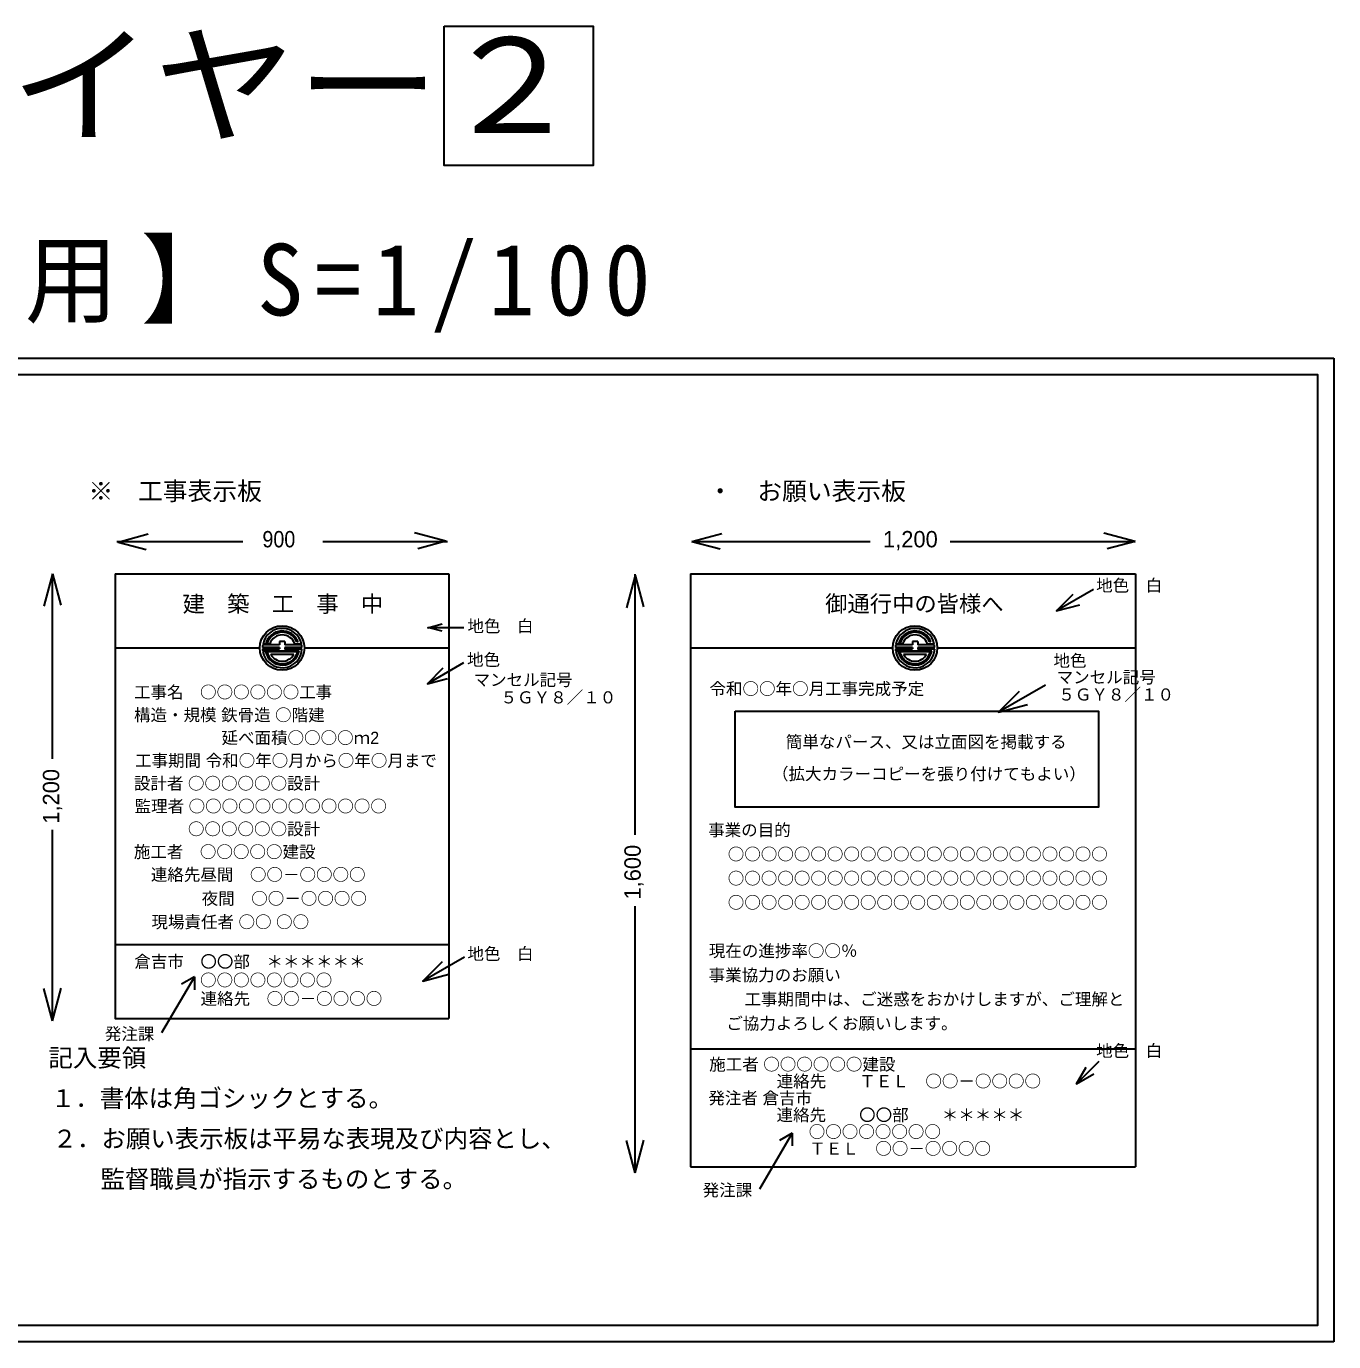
# Model space of a CAD drawing. Units: millimetres, scale not verified. Extents: x -17213 to 22494, y -7705 to 13294.
# Drawn here: x 14467 to 22494, y -7308 to 770 of the extents above; entities that cross this region are included whole.
import ezdxf
from ezdxf.enums import TextEntityAlignment as Align

# ---------------------------------------------------------------- set-up
doc = ezdxf.new("R2010")
doc.units = ezdxf.units.MM
doc.header["$LTSCALE"] = 100
doc.layers.add('2-0', color=7, linetype='Continuous', lineweight=30)
doc.styles.add('HG丸ｺﾞｼｯｸM-PRO', font='')
doc.styles.add('游ゴシック', font='')
doc.styles.add('角ゴシック', font='')
doc.styles.add('ＭＳ 明朝', font='')
doc.styles.get('HG丸ｺﾞｼｯｸM-PRO').set_extended_font_data('HG丸ｺﾞｼｯｸM-PRO')
doc.styles.get('游ゴシック').set_extended_font_data('游ゴシック')
doc.styles.get('角ゴシック').set_extended_font_data('角ゴシック')
doc.styles.get('ＭＳ 明朝').set_extended_font_data('MS Mincho')

msp = doc.modelspace()

# ---------------------------------------------------------------- linework, layer by layer
at = {"layer": '2-0'}
for p, q in [((12012.1, -1268.4), (22493.7, -1268.4)), ((22493.7, -1268.4), (22493.7, -7307.9)), ((17043.1, -2391.9), (16850.4, -2340.3)), ((21275.7, -2393.6), (21083, -2341.9)), ((15022.2, -2394.1), (15795.9, -2394.1)), ((15029.9, -2397.1), (15214.6, -2347.7)), ((15029.9, -2397.1), (15202.9, -2443.5)), ((16287.5, -2394.1), (17053.5, -2394.1)), ((17043.1, -2391.9), (16870.1, -2438.3)), ((18553.4, -2393.6), (18738.1, -2344.1)), ((18553.4, -2393.6), (18726.3, -2439.9)), ((18553.4, -2393.6), (19647.9, -2393.6)), ((20139.5, -2393.6), (21275.7, -2393.6)), ((21275.7, -2393.6), (21102.8, -2439.9)), ((14628, -2593), (14574.8, -2791.3)), ((14628, -3729.2), (14628, -2593)), ((14628, -2593), (14679.5, -2785.4)), ((15013.2, -2592.7), (17061.6, -2592.7)), ((17061.6, -2592.7), (17061.6, -5323.9)), ((18204.7, -2603.6), (18151.6, -2801.9)), ((18204.5, -3452.4), (18204.5, -2594.4)), ((18204.7, -2603.6), (18256.3, -2796)), ((18545.5, -2592.7), (18545.5, -6234.4)), ((18545.5, -2592.7), (21276.7, -2592.7)), ((21276.7, -2592.7), (21276.7, -6234.4)), ((20791.1, -2820.4), (20934.5, -2782)), ((16938.9, -2922.2), (17018.4, -2943.5)), ((15013.2, -3047.9), (15900.9, -3047.9)), ((16022.1, -3044.3), (15917.2, -3044.3)), ((15917.2, -3052.4), (16022.1, -3052.4)), ((15918.3, -3064.5), (16141.8, -3064.5)), ((16022.1, -3028.2), (15918.9, -3028.2)), ((15920.1, -3022.1), (15936.7, -3022.1)), ((15945, -3022.1), (15961.9, -3022.1)), ((16054.4, -3008), (16022.1, -3008)), ((16022.1, -3008), (16022.1, -3028.2)), ((16022.1, -3044.3), (16022.1, -3052.4)), ((16054.4, -3008), (16054.4, -3028.2)), ((16157.5, -3028.2), (16054.4, -3028.2)), ((16159.2, -3044.3), (16054.4, -3044.3)), ((16114.5, -3022.1), (16156.4, -3022.1)), ((16135.8, -3010), (16127.1, -3010)), ((16174, -3047.9), (17061.6, -3047.9)), ((18545.5, -3047.9), (19786.1, -3047.9)), ((19907.3, -3044.3), (19802.4, -3044.3)), ((19802.4, -3052.4), (19907.3, -3052.4)), ((19803.5, -3064.5), (20027.1, -3064.5)), ((19907.3, -3028.2), (19804.1, -3028.2)), ((19805.3, -3022.1), (19821.9, -3022.1)), ((19830.2, -3022.1), (19847.1, -3022.1)), ((19939.6, -3008), (19907.3, -3008)), ((19907.3, -3008), (19907.3, -3028.2)), ((19907.3, -3044.3), (19907.3, -3052.4)), ((19939.6, -3008), (19939.6, -3028.2)), ((20042.8, -3028.2), (19939.6, -3028.2)), ((20044.5, -3044.3), (19939.6, -3044.3)), ((19999.7, -3022.1), (20041.6, -3022.1)), ((20021.1, -3010), (20012.3, -3010)), ((20059.2, -3047.9), (21276.7, -3047.9)), ((15935.7, -3070.5), (15919.3, -3070.5)), ((15935.1, -3070.5), (15935.9, -3071.3)), ((15944, -3070.5), (16132.5, -3070.5)), ((15967.2, -3086.6), (16109.2, -3086.6)), ((19820.9, -3070.5), (19804.5, -3070.5)), ((19820.3, -3070.5), (19821.1, -3071.3)), ((19829.2, -3070.5), (20017.7, -3070.5)), ((19852.4, -3086.6), (19994.4, -3086.6)), ((16929.9, -3267.3), (17052, -3234.6)), ((18204.5, -4194.4), (18204.5, -3452.4)), ((20436.3, -3441.5), (20613.2, -3394.1)), ((14628, -5336.7), (14628, -4165.2)), ((18204.5, -6247.1), (18204.5, -4633.1)), ((15013.2, -4868.7), (17061.6, -4868.7)), ((15498.9, -5068.1), (15296.8, -5411.3)), ((15498.9, -5068.1), (15419.7, -5112.7)), ((15498.9, -5068.1), (15498.5, -5146.3)), ((16900.6, -5094.5), (17060, -5051.8)), ((14628, -5336.7), (14575, -5138.9)), ((14628, -5336.7), (14681.6, -5136.7)), ((18545.5, -5510.2), (21276.7, -5510.2)), ((20915, -5724.1), (21020.8, -5663)), ((19169.8, -6027.9), (18967.7, -6371.1)), ((19169.8, -6027.9), (19090.7, -6072.5)), ((19169.8, -6027.9), (19169.4, -6106.1)), ((18204.3, -6271.2), (18151.3, -6073.4)), ((18204.3, -6271.2), (18257.9, -6071.2)), ((18545.5, -6234.4), (21276.7, -6234.4)), ((22493.7, -7307.9), (12012.1, -7307.9))]:
    msp.add_line(p, q, dxfattribs=at)
for points in [[(17032.8, 769.7), (17946.2, 769.7), (17946.2, -85.6), (17032.8, -85.6)], [(12112.1, -1368.4), (22393.7, -1368.4), (22393.7, -7207.9), (12112.1, -7207.9)], [(18819.8, -3436.7), (21049.3, -3436.7), (21049.3, -4026.2), (18819.8, -4026.2)]]:
    msp.add_lwpolyline(points, close=True, dxfattribs=at)
for points in [[(15013.2, -2592.7), (15013.2, -5323.9), (17061.6, -5323.9)], [(21018.5, -2689.1), (20791.1, -2820.4), (20893.7, -2717.8)], [(17152.8, -2924), (16932.1, -2924), (17019.9, -2900.5)], [(16054.4, -3044.3), (16054.4, -3052.4), (16159.2, -3052.4)], [(19939.6, -3044.3), (19939.6, -3052.4), (20044.5, -3052.4)], [(17151.1, -3139.6), (16929.9, -3267.3), (17026.6, -3170.6)], [(20723.8, -3275.5), (20436.3, -3441.5), (20565.6, -3312.2)], [(17157.9, -4946), (16900.6, -5094.5), (17021.4, -4973.7)], [(21052.7, -5586.3), (20915, -5724.1), (20973.8, -5622.3)]]:
    msp.add_lwpolyline(points, dxfattribs=at)
for centre in [(16037.4, -3047.9), (19922.7, -3047.9)]:
    msp.add_circle(centre, 136.6, dxfattribs=at)
for centre, radius, start, end in [((16038.2, -3048.3), 121, 12.51333, 167.48667), ((16038.2, -3048.3), 104.9, 21.43125, 165.52249), ((16038.2, -3048.3), 96.8, 23.31796, 164.28614), ((16038.2, -3048.3), 80.7, 18.96557, 161.03443), ((19923.4, -3048.3), 121, 12.51333, 167.48667), ((19923.4, -3048.3), 104.9, 21.43125, 165.52249), ((19923.4, -3048.3), 96.8, 23.31796, 164.28614), ((19923.4, -3048.3), 80.7, 18.96557, 161.03443), ((16038.2, -3048.3), 121, 170.40593, 178.08979), ((16038.2, -3048.3), 121, 181.91021, 187.66226), ((16038.2, -3048.3), 121, 190.56398, 358.08979), ((16038.2, -3048.3), 104.9, 192.21253, 351.15012), ((16038.2, -3048.3), 121, 1.90915, 9.59407), ((19923.4, -3048.3), 121, 170.40593, 178.08979), ((19923.4, -3048.3), 121, 181.91021, 187.66226), ((19923.4, -3048.3), 121, 190.56398, 358.08979), ((19923.4, -3048.3), 104.9, 192.21253, 351.15012), ((19923.4, -3048.3), 121, 1.90915, 9.59407), ((16038.2, -3048.3), 96.8, 193.24801, 346.75199), ((16038.2, -3048.3), 80.7, 208.35935, 331.64065), ((19923.4, -3048.3), 96.8, 193.24801, 346.75199), ((19923.4, -3048.3), 80.7, 208.35935, 331.64065)]:
    msp.add_arc(centre, radius, start, end, dxfattribs=at)

# ---------------------------------------------------------------- texts
for s, height, style, width, p in [('▽レイヤー２', 586.5, 'HG丸ｺﾞｼｯｸM-PRO', 1.1, (12605.9, -61.7)), ('900', 100.4, '游ゴシック', 0.9, (15916.5, -2460.1))]:
    msp.add_text(s, height=height, dxfattribs=dict(at, style=style, width=width)).set_placement(p, align=Align.BOTTOM_LEFT)
for s, height, style, p in [('                ※\u3000工事表示板\u3000\u3000\u3000\u3000\u3000\u3000\u3000\u3000\u3000\u3000\u3000\u3000\u3000\u3000\u3000\u3000\u3000\u3000・\u3000お願い表示板', 111.5, 'HG丸ｺﾞｼｯｸM-PRO', (14185.8, -2173.6)), ('1,200', 100.4, '游ゴシック', (19726.8, -2460.1)), (' 地色\u3000白', 74.36, '游ゴシック', (21007.7, -2723.3)), ('建\u3000築\u3000工\u3000事\u3000中', 100.4, '角ゴシック', (15426.1, -2857.5)), ('御通行中の皆様へ', 100.4, '角ゴシック', (19371.4, -2856.4)), (' 地色\u3000白', 74.36, '游ゴシック', (17147.3, -2972.9)), (' 地色', 74.36, '游ゴシック', (17145.3, -3179)), (' 地色', 74.36, '游ゴシック', (20745.7, -3185.1)), (' マンセル記号', 74.36, '游ゴシック', (17185, -3302.8)), ('マンセル記号', 74.36, '游ゴシック', (20792.7, -3286.7)), ('\u3000工事名\u3000○○○○○○工事', 74.36, '角ゴシック', (15026.4, -3378.7)), ('５ＧＹ８／１０', 74.36, '游ゴシック', (17378.9, -3410.6)), ('\u3000令和○○年○月工事完成予定', 74.36, '角ゴシック', (18559.7, -3357.8)), ('５ＧＹ８／１０', 74.36, '游ゴシック', (20803.4, -3393)), ('\u3000構造・規模 鉄骨造 ○階建', 74.36, '角ゴシック', (15026.4, -3518.8)), ('\u3000\u3000\u3000\u3000\u3000\u3000 延べ面積○○○○ｍ2', 74.36, '角ゴシック', (15028.9, -3658.9)), ('\u3000\u3000簡単なパース、又は立面図を掲載する', 74.36, '角ゴシック', (18927.1, -3683.9)), ('\u3000工事期間 令和○年○月から○年○月まで', 74.36, '角ゴシック', (15033, -3798.9)), ('\u3000（拡大カラーコピーを張り付けてもよい）', 74.36, '角ゴシック', (18943.6, -3880.4)), ('\u3000設計者 ○○○○○○設計', 74.36, '角ゴシック', (15025.9, -3939)), ('\u3000監理者 ○○○○○○○○○○○○', 74.36, '角ゴシック', (15029.9, -4079.1)), ('\u3000\u3000\u3000\u3000 ○○○○○○設計', 74.36, '角ゴシック', (15025.9, -4219.1)), ('\u3000事業の目的', 74.36, '角ゴシック', (18551.5, -4225.3)), ('\u3000施工者\u3000○○○○○建設', 74.36, '角ゴシック', (15025.4, -4359.2)), ('\u3000\u3000○○○○○○○○○○○○○○○○○○○○○○○', 74.36, '角ゴシック', (18570.8, -4373.7)), ('\u3000\u3000連絡先昼間\u3000○○－○○○○', 74.36, '角ゴシック', (15028.4, -4499.3)), ('\u3000\u3000○○○○○○○○○○○○○○○○○○○○○○○', 74.36, '角ゴシック', (18570.8, -4522.1)), ('\u3000\u3000\u3000\u3000\u3000夜間\u3000○○－○○○○', 74.36, '角ゴシック', (15036.3, -4646)), ('\u3000\u3000○○○○○○○○○○○○○○○○○○○○○○○', 74.36, '角ゴシック', (18570.8, -4670.5)), ('\u3000\u3000現場責任者 ○○ ○○', 74.36, '角ゴシック', (15032.2, -4789.9)), ('\u3000倉吉市\u3000〇〇部\u3000＊＊＊＊＊＊', 74.36, '角ゴシック', (15028.4, -5033.3)), (' 地色\u3000白', 74.36, '游ゴシック', (17147.3, -4985)), ('\u3000現在の進捗率○○％', 74.36, '角ゴシック', (18555.6, -4967.3)), ('\u3000事業協力のお願い', 74.36, '角ゴシック', (18554.6, -5115.7)), ('\u3000\u3000\u3000\u3000\u3000○○○○○○○○', 74.36, '角ゴシック', (15026.4, -5147.1)), ('\u3000\u3000\u3000\u3000\u3000連絡先\u3000○○－○○○○', 74.36, '角ゴシック', (15029.4, -5260.9)), ('\u3000\u3000\u3000工事期間中は、ご迷惑をおかけしますが、ご理解と', 74.36, '角ゴシック', (18571.8, -5264.1)), ('\u3000\u3000ご協力よろしくお願いします。', 74.36, '角ゴシック', (18561.7, -5412.5)), ('発注課', 74.36, '游ゴシック', (14948.6, -5476.9)), (' 地色\u3000白', 74.36, '游ゴシック', (21007.7, -5581)), ('記入要領', 110, '游ゴシック', (14602.6, -5652.5)), ('\u3000施工者 ○○○○○○建設', 74.36, '角ゴシック', (18558.1, -5664.3)), ('\u3000\u3000\u3000\u3000\u3000連絡先\u3000\u3000ＴＥＬ\u3000○○－○○○○', 74.36, '角ゴシック', (18566.8, -5767.8)), ('１．書体は角ゴシックとする。', 110, '游ゴシック', (14617.6, -5900.6)), ('\u3000発注者 倉吉市', 74.36, '角ゴシック', (18553.1, -5871.3)), ('\u3000\u3000\u3000\u3000\u3000連絡先\u3000\u3000〇〇部\u3000\u3000＊＊＊＊＊', 74.36, '角ゴシック', (18565.7, -5974.7)), ('\u3000\u3000\u3000\u3000\u3000\u3000\u3000○○○○○○○○', 74.36, '角ゴシック', (18560.7, -6078.2)), ('２．お願い表示板は平易な表現及び内容とし、', 110, '游ゴシック', (14628.1, -6148.7)), ('\u3000\u3000\u3000\u3000\u3000\u3000\u3000ＴＥＬ\u3000○○－○○○○', 74.36, '角ゴシック', (18563.7, -6181.6)), ('\u3000\u3000監督職員が指示するものとする。', 110, '游ゴシック', (14622.1, -6396.7)), ('発注課', 74.36, '游ゴシック', (18619.5, -6436.6))]:
    msp.add_text(s, height=height, dxfattribs=dict(at, style=style)).set_placement(p, align=Align.BOTTOM_LEFT)
at = {"layer": '2-0', "style": '游ゴシック'}
for s, p in [('1,200', (14699.1, -4126.9)), ('1,600', (18269.1, -4592.6))]:
    msp.add_text(s, height=100.4, rotation=90, dxfattribs=at).set_placement(p, align=Align.BOTTOM_LEFT)
at = {"layer": '2-0', "insert": (12320.8, -1112.6), "char_height": 439.9, "attachment_point": 7, "style": 'ＭＳ 明朝'}
msp.add_mtext('\\T1.25;\\W0.95;【参考用】S=1/100', dxfattribs=at)

doc.saveas('drawing.dxf')
